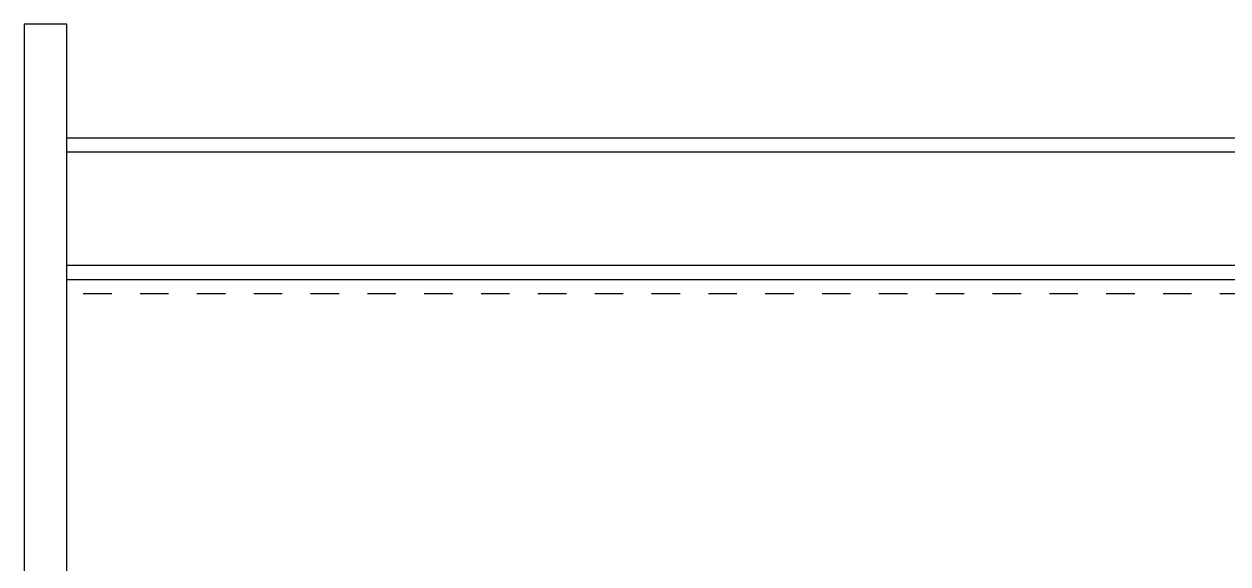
# Model space of a CAD drawing. Header units: millimetres. Extents: x 776 to 1595, y 411 to 1258.
# Drawn here: x 882.782 to 887.018, y 462.886 to 464.786 of the extents above; entities that cross this region are included whole.
import ezdxf

# ---------------------------------------------------------------- set-up
doc = ezdxf.new("R2010")
doc.units = ezdxf.units.MM
doc.linetypes.add('ACAD_ISO03W100', pattern=[30, 12, -18])
for name, color, linetype in [('can02', 2, 'Continuous'), ('pena 01', 1, 'Continuous'), ('pena01', 1, 'Continuous')]:
    doc.layers.add(name, color=color, linetype=linetype)

msp = doc.modelspace()

# ---------------------------------------------------------------- linework, layer by layer
at = {"layer": 'can02', "color": 0}
msp.add_lwpolyline([(883.1318, 460.7364), (883.1318, 460.8864), (882.9318, 460.8864), (882.9318, 462.6864), (883.5306, 462.6864), (883.5306, 462.8364), (882.9318, 462.8364), (882.9318, 464.7864), (882.7818, 464.7864), (882.7818, 460.7364)], close=True, dxfattribs=at)
at = {"layer": 'pena 01', "color": 0, "linetype": 'ACAD_ISO03W100', "ltscale": 0.005}
msp.add_line((888.8901, 463.8364), (882.9318, 463.8364), dxfattribs=at)
at = {"layer": 'pena01'}
for p, q in [((882.9318, 464.3864), (901.7318, 464.3864)), ((882.9318, 464.3364), (901.6818, 464.3364)), ((888.8345, 463.9364), (882.9318, 463.9364)), ((888.8345, 463.8864), (882.9318, 463.8864))]:
    msp.add_line(p, q, dxfattribs=at)

doc.saveas('drawing.dxf')
